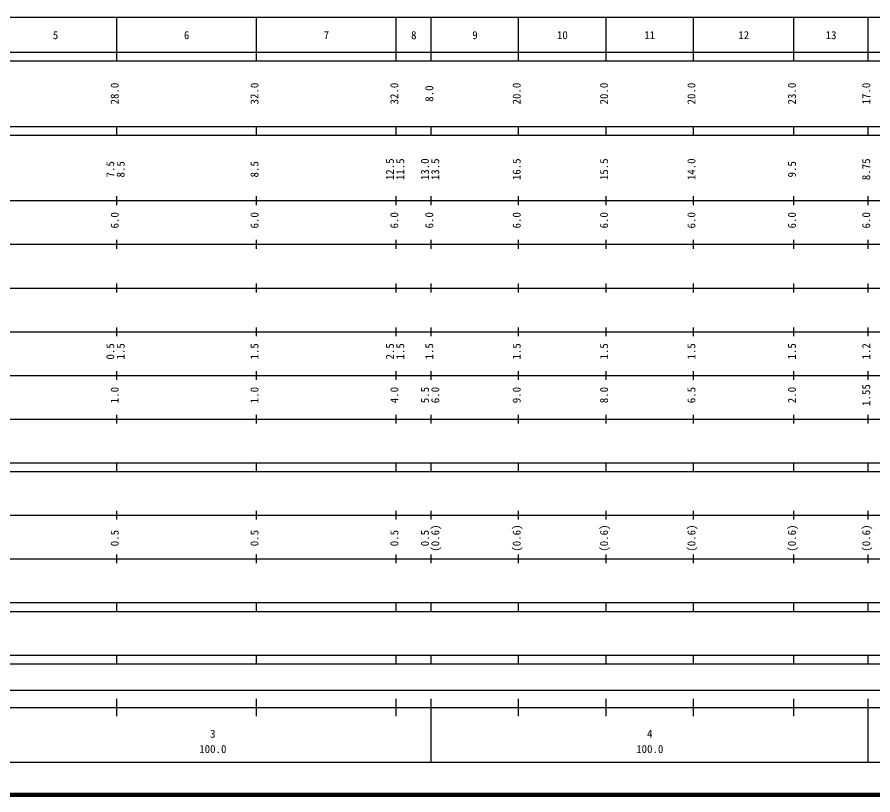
# Model space of a CAD drawing. Units: millimetres on the paper, enlarged 1000 times. Extents: x 66423 to 706423, y -2990 to 357010.
# Drawn here: x 299633 to 495494, y -2990 to 175010 of the extents above; entities that cross this region are included whole.
import ezdxf
from ezdxf.enums import TextEntityAlignment as Align

# ---------------------------------------------------------------- set-up
doc = ezdxf.new("R2010")
doc.units = ezdxf.units.MM
doc.header["$LTSCALE"] = 1000
doc.layers.add('M-TTL', color=2, linetype='Continuous', lineweight=140)
doc.layers.add('M-TTL-BAND', color=7, linetype='Continuous', lineweight=25)
doc.styles.add('ＭＳ ゴシック', font='')
doc.styles.get('ＭＳ ゴシック').set_extended_font_data('MS Gothic')

msp = doc.modelspace()

# ---------------------------------------------------------------- linework, layer by layer
at = {"layer": 'M-TTL'}
msp.add_line((66423, -2990), (706423, -2990), dxfattribs=at)
at = {"layer": 'M-TTL-BAND'}
for p, q in [((94423, 175010), (605423, 175010)), ((322423, 165010), (322423, 175010)), ((354423, 165010), (354423, 175010)), ((386423, 165010), (386423, 175010)), ((394423, 165010), (394423, 175010)), ((414423, 165010), (414423, 175010)), ((434423, 165010), (434423, 175010)), ((454423, 165010), (454423, 175010)), ((477423, 165010), (477423, 175010)), ((494423, 165010), (494423, 175010)), ((66423, 167010), (605423, 167010)), ((66423, 165010), (605423, 165010)), ((66423, 150010), (605423, 150010)), ((322423, 148010), (322423, 150010)), ((354423, 148010), (354423, 150010)), ((386423, 148010), (386423, 150010)), ((394423, 148010), (394423, 150010)), ((414423, 148010), (414423, 150010)), ((434423, 148010), (434423, 150010)), ((454423, 148010), (454423, 150010)), ((477423, 148010), (477423, 150010)), ((494423, 148010), (494423, 150010)), ((66423, 148010), (605423, 148010)), ((322423, 132010), (322423, 134010)), ((354423, 132010), (354423, 134010)), ((386423, 132010), (386423, 134010)), ((394423, 132010), (394423, 134010)), ((414423, 132010), (414423, 134010)), ((434423, 132010), (434423, 134010)), ((454423, 132010), (454423, 134010)), ((477423, 132010), (477423, 134010)), ((494423, 132010), (494423, 134010)), ((66423, 133010), (605423, 133010)), ((322423, 122010), (322423, 124010)), ((354423, 122010), (354423, 124010)), ((386423, 122010), (386423, 124010)), ((394423, 122010), (394423, 124010)), ((414423, 122010), (414423, 124010)), ((434423, 122010), (434423, 124010)), ((454423, 122010), (454423, 124010)), ((477423, 122010), (477423, 124010)), ((494423, 122010), (494423, 124010)), ((72423, 123010), (605423, 123010)), ((322423, 112010), (322423, 114010)), ((354423, 112010), (354423, 114010)), ((386423, 112010), (386423, 114010)), ((394423, 112010), (394423, 114010)), ((414423, 112010), (414423, 114010)), ((434423, 112010), (434423, 114010)), ((454423, 112010), (454423, 114010)), ((477423, 112010), (477423, 114010)), ((494423, 112010), (494423, 114010)), ((78423, 113010), (605423, 113010)), ((322423, 102010), (322423, 104010)), ((354423, 102010), (354423, 104010)), ((386423, 102010), (386423, 104010)), ((394423, 102010), (394423, 104010)), ((414423, 102010), (414423, 104010)), ((434423, 102010), (434423, 104010)), ((454423, 102010), (454423, 104010)), ((477423, 102010), (477423, 104010)), ((494423, 102010), (494423, 104010)), ((72423, 103010), (605423, 103010)), ((78423, 93010), (605423, 93010)), ((322423, 92010), (322423, 94010)), ((354423, 92010), (354423, 94010)), ((386423, 92010), (386423, 94010)), ((394423, 92010), (394423, 94010)), ((414423, 92010), (414423, 94010)), ((434423, 92010), (434423, 94010)), ((454423, 92010), (454423, 94010)), ((477423, 92010), (477423, 94010)), ((494423, 92010), (494423, 94010)), ((83173, 83010), (605423, 83010)), ((322423, 82010), (322423, 84010)), ((354423, 82010), (354423, 84010)), ((386423, 82010), (386423, 84010)), ((394423, 82010), (394423, 84010)), ((414423, 82010), (414423, 84010)), ((434423, 82010), (434423, 84010)), ((454423, 82010), (454423, 84010)), ((477423, 82010), (477423, 84010)), ((494423, 82010), (494423, 84010)), ((83173, 73010), (605423, 73010)), ((322423, 71010), (322423, 73010)), ((354423, 71010), (354423, 73010)), ((386423, 71010), (386423, 73010)), ((394423, 71010), (394423, 73010)), ((414423, 71010), (414423, 73010)), ((434423, 71010), (434423, 73010)), ((454423, 71010), (454423, 73010)), ((477423, 71010), (477423, 73010)), ((494423, 71010), (494423, 73010)), ((66423, 71010), (605423, 71010)), ((75423, 61010), (605423, 61010)), ((322423, 60010), (322423, 62010)), ((354423, 60010), (354423, 62010)), ((386423, 60010), (386423, 62010)), ((394423, 60010), (394423, 62010)), ((414423, 60010), (414423, 62010)), ((434423, 60010), (434423, 62010)), ((454423, 60010), (454423, 62010)), ((477423, 60010), (477423, 62010)), ((494423, 60010), (494423, 62010)), ((66423, 51010), (605423, 51010)), ((322423, 50010), (322423, 52010)), ((354423, 50010), (354423, 52010)), ((386423, 50010), (386423, 52010)), ((394423, 50010), (394423, 52010)), ((414423, 50010), (414423, 52010)), ((434423, 50010), (434423, 52010)), ((454423, 50010), (454423, 52010)), ((477423, 50010), (477423, 52010)), ((494423, 50010), (494423, 52010)), ((66423, 41010), (605423, 41010)), ((322423, 39010), (322423, 41010)), ((354423, 39010), (354423, 41010)), ((386423, 39010), (386423, 41010)), ((394423, 39010), (394423, 41010)), ((414423, 39010), (414423, 41010)), ((434423, 39010), (434423, 41010)), ((454423, 39010), (454423, 41010)), ((477423, 39010), (477423, 41010)), ((494423, 39010), (494423, 41010)), ((81673, 39010), (605423, 39010)), ((81673, 29010), (605423, 29010)), ((322423, 27010), (322423, 29010)), ((354423, 27010), (354423, 29010)), ((386423, 27010), (386423, 29010)), ((394423, 27010), (394423, 29010)), ((414423, 27010), (414423, 29010)), ((434423, 27010), (434423, 29010)), ((454423, 27010), (454423, 29010)), ((477423, 27010), (477423, 29010)), ((494423, 27010), (494423, 29010)), ((66423, 27010), (605423, 27010)), ((97423, 21010), (591423, 21010)), ((322423, 15010), (322423, 19010)), ((354423, 15010), (354423, 19010)), ((386423, 15010), (386423, 19010)), ((394423, 4510), (394423, 19010)), ((414423, 15010), (414423, 19010)), ((434423, 15010), (434423, 19010)), ((454423, 15010), (454423, 19010)), ((477423, 15010), (477423, 19010)), ((494423, 4510), (494423, 19010)), ((66423, 17010), (605423, 17010)), ((94423, 4510), (605423, 4510))]:
    msp.add_line(p, q, dxfattribs=at)

# ---------------------------------------------------------------- texts
at = {"layer": 'M-TTL-BAND', "style": 'ＭＳ ゴシック'}
for s, p in [('5', (308423, 169415)), ('6', (338423, 169415)), ('7', (370423, 169415)), ('8', (390423, 169415)), ('9', (404423, 169415)), ('10', (424423, 169415)), ('11', (444423, 169415)), ('12', (465923, 169415)), ('13', (485923, 169415)), ('3', (344423, 9533)), ('4', (444423, 9533)), ('100.0', (344423, 6043)), ('100.0', (444423, 6043))]:
    msp.add_text(s, height=1833, dxfattribs=at).set_placement(p, align=Align.BOTTOM_CENTER)
for s, p in [('28.0', (323423, 157510)), ('32.0', (355423, 157510)), ('32.0', (387423, 157510)), ('8.0', (395423, 157510)), ('20.0', (415423, 157510)), ('20.0', (435423, 157510)), ('20.0', (455423, 157510)), ('23.0', (478423, 157510)), ('17.0', (495423, 157510)), ('7.5', (322423, 140184)), ('8.5', (324793, 140184)), ('8.5', (355423, 140184)), ('12.5', (386423, 140184)), ('11.5', (388793, 140184)), ('13.0', (394423, 140184)), ('13.5', (396793, 140184)), ('16.5', (415423, 140184)), ('15.5', (435423, 140184)), ('14.0', (455423, 140184)), ('9.5', (478423, 140184)), ('8.75', (495423, 140184)), ('6.0', (323423, 128510)), ('6.0', (355423, 128510)), ('6.0', (387423, 128510)), ('6.0', (395423, 128510)), ('6.0', (415423, 128510)), ('6.0', (435423, 128510)), ('6.0', (455423, 128510)), ('6.0', (478423, 128510)), ('6.0', (495423, 128510)), ('0.5', (322423, 98510)), ('1.5', (324793, 98510)), ('1.5', (355423, 98510)), ('2.5', (386423, 98510)), ('1.5', (388793, 98510)), ('1.5', (395423, 98510)), ('1.5', (415423, 98510)), ('1.5', (435423, 98510)), ('1.5', (455423, 98510)), ('1.5', (478423, 98510)), ('1.2', (495423, 98510)), ('1.0', (323423, 88510)), ('1.0', (355423, 88510)), ('4.0', (387423, 88510)), ('5.5', (394423, 88510)), ('6.0', (396793, 88510)), ('9.0', (415423, 88510)), ('8.0', (435423, 88510)), ('6.5', (455423, 88510)), ('2.0', (478423, 88510)), ('1.55', (495423, 88510)), ('0.5', (323423, 55774)), ('0.5', (355423, 55774)), ('0.5', (387423, 55774)), ('0.5', (394423, 55774)), ('(0.6)', (396793, 55774)), ('(0.6)', (415423, 55774)), ('(0.6)', (435423, 55774)), ('(0.6)', (455423, 55774)), ('(0.6)', (478423, 55774)), ('(0.6)', (495423, 55774))]:
    msp.add_text(s, height=1833, rotation=90, dxfattribs=at).set_placement(p, align=Align.BOTTOM_CENTER)

doc.saveas('drawing.dxf')
